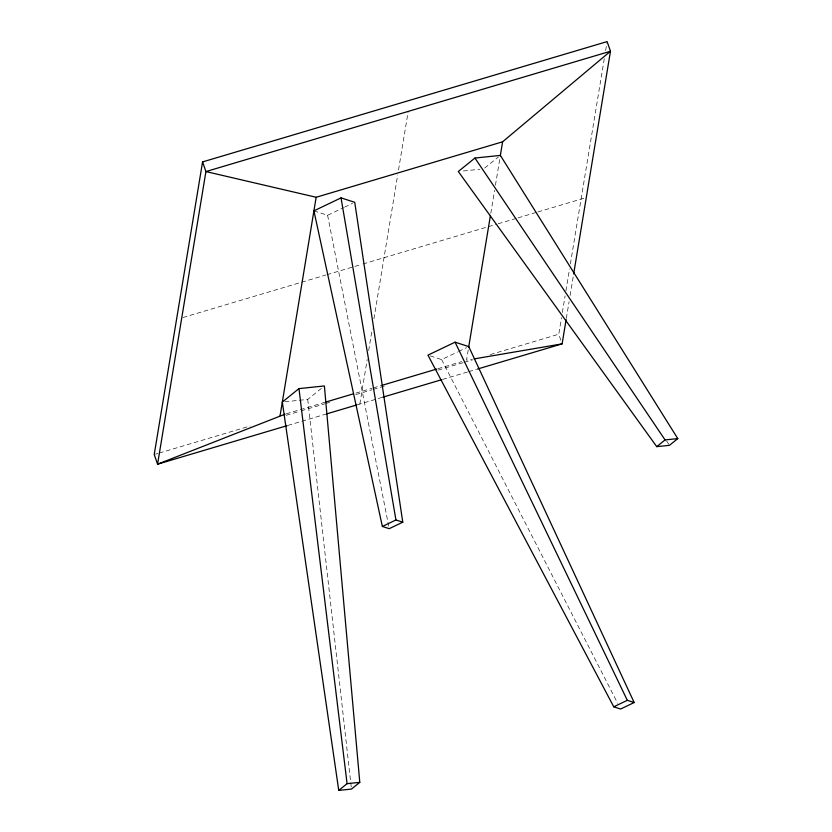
<?xml version="1.0" encoding="UTF-8"?>
<svg xmlns="http://www.w3.org/2000/svg" width="832" height="832" viewBox="0 0 832 832"><rect width="100%" height="100%" fill="white"/><g stroke="black" fill="none" stroke-linecap="round" stroke-linejoin="round"><path stroke-width="0.62" stroke-dasharray="4.16 3.12" d="M359.85 404.03L367.203 359.497M368.68 350.594L372.247 328.962M373.932 318.781L397.686 175.022M398.528 169.926L408.2 111.405M468.208 349.981L466.523 360.194L471.619 359.32M490.797 213.325L494.593 190.341M495.435 185.234L500.084 157.134M560.862 340.246L558.761 334.225L561.506 317.616M562.349 312.499L565.094 295.89M565.937 290.774L569.525 269.058M570.367 263.942L604.365 58.209M605.634 50.544L606.902 42.879M566.322 318.417L569.088 301.704M570.107 295.516L573.466 275.163M484.692 168.064L498.41 156.978M284.856 401.794L307.736 399.412L322.431 387.535M313.914 210.86L327.6 215.29L343.429 207.719M344.562 207.178L352.477 203.393M430.227 355.888L441.636 359.58L457.465 352.009M458.598 351.468L466.513 347.682M182.988 317.512L325.697 275.059M326.945 274.695L361.691 264.358M362.929 263.994L496.943 224.13M498.191 223.756L516.797 218.223M518.045 217.859L536.661 212.316M537.898 211.952L586.29 197.558M286.281 413.806L324.823 402.345M355.898 393.099L372.05 388.294M373.298 387.92L380.754 385.705M437.934 368.701L461.552 361.67M155.459 454.178L157.955 453.44M159.193 453.066L250.058 426.036M286.156 415.303L299.853 411.226M301.101 410.862L324.75 403.822M325.988 403.458L329.722 402.345M355.867 394.566L372.05 389.761M373.287 389.386L385.736 385.684M438.017 370.136L462.914 362.731M464.162 362.357L472.867 359.767M490.298 354.588L558.761 334.225M287.872 425.433L325.614 414.211M357.365 404.768L382.179 397.384M442.624 379.413L467.511 372.008M468.759 371.634L476.497 369.335M463.382 170.976L479.908 169.25M666.567 441.022L668.741 444.246M441.636 359.58L617.656 703.258M327.6 215.29L388.71 526.126M307.736 399.412L351.322 787.779"/><path stroke-width="1.25" d="M573.674 273.894L610.47 51.241L607.11 41.6L202.571 161.918L154.222 454.542L157.57 464.194L287.03 425.682M280.072 415.657L316.16 197.267L502.611 141.804L610.47 51.241L205.93 171.569L157.57 464.194L285.043 414.17M468.634 347.422L490.37 215.883M500.292 155.854L502.611 141.804M477.474 369.044L562.12 343.866L566.124 319.592M474.947 158.049L458.297 171.506L656.75 446.649L669.458 445.328L677.778 438.599L500.365 155.397L474.947 158.049L665.07 439.92L677.778 438.599M298.969 388.606L282.318 402.064L338.749 790.4L351.468 789.079L359.788 782.35L324.386 385.954L298.969 388.606L347.079 783.671L338.749 790.4M656.75 446.649L665.07 439.92M341.037 197.881L313.914 210.86L382.366 526.458L389.21 528.674L402.782 522.184L354.734 202.311L341.037 197.881L395.928 519.969L402.782 522.184M455.073 342.17L427.95 355.15L613.756 706.805L620.599 709.03L634.171 702.541L468.77 346.601L455.073 342.17L627.318 700.315L634.171 702.541M382.366 526.458L395.928 519.969M613.756 706.805L627.318 700.315M326.061 401.97L353.413 393.838M382.002 385.341L436.696 369.065M326.342 413.993L356.73 404.955M382.876 397.176L441.75 379.673M474.167 358.894L562.12 343.866M347.079 783.671L359.788 782.35M316.16 197.267L205.93 171.569L202.571 161.918"/></g></svg>
